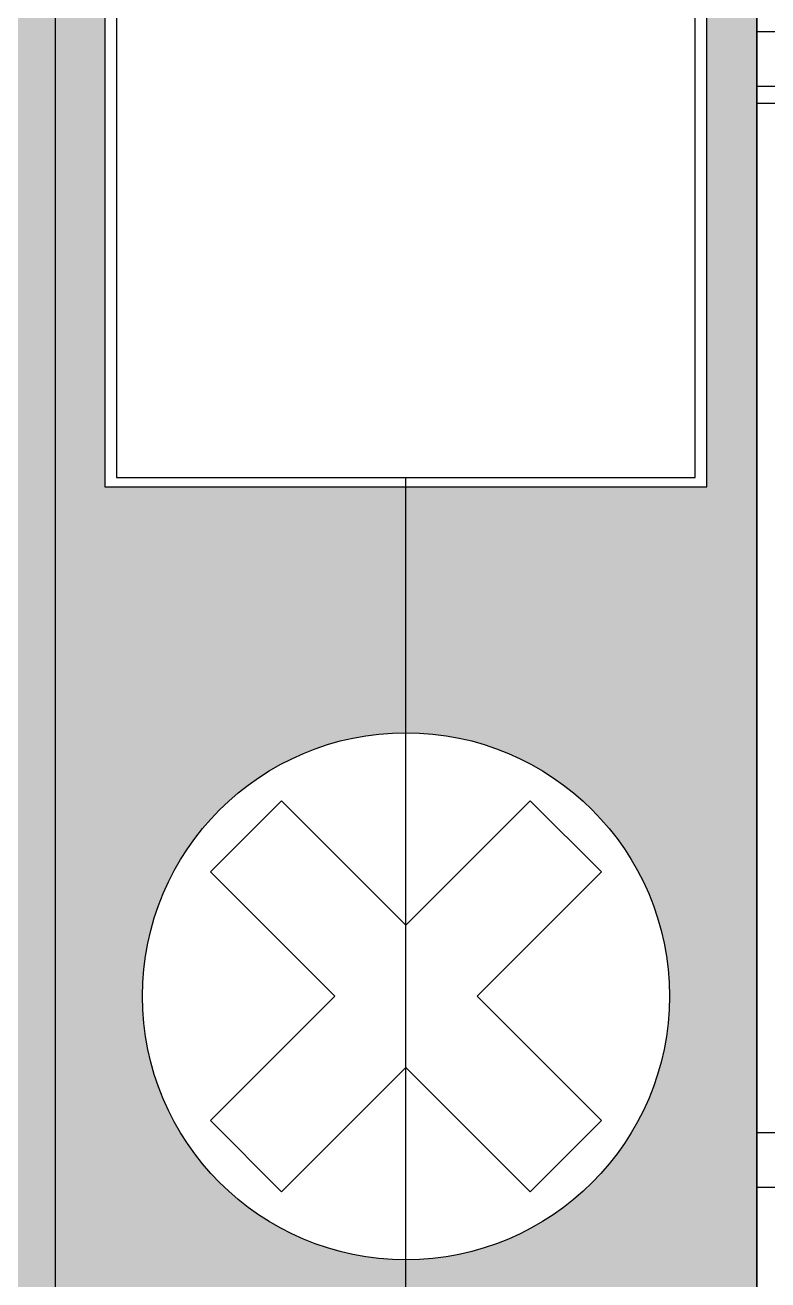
# Model space of a CAD drawing. Header units: millimetres. Extents: x 691 to 18605, y 670 to 10026.
# Drawn here: x 4102.2 to 4133.3, y 4917.6 to 4970.2 of the extents above; entities that cross this region are included whole.
import ezdxf

# ---------------------------------------------------------------- set-up
doc = ezdxf.new("R2010")
doc.units = ezdxf.units.MM

# ---------------------------------------------------------------- blocks, each defined once
blk = doc.blocks.new('BORNERA TIERRA')
at = {"true_color": 0x636466}
h = blk.add_hatch(color=251, dxfattribs=at)
h.dxf.hatch_style = 1
h.paths.add_polyline_path([(0, -30.69), (-4.29, -30.69), (-4.29, -22.11), (0, -22.11), (0, -18.606, -0.414214), (-3.756, -14.85, -0.414214), (0, -11.094), (0, -9.451), (-5, -9.451), (-5, -43.349), (0, -43.349), (0, -41.706, -0.414214), (-3.756, -37.95, -0.414214), (0, -34.194)])
h.paths.add_polyline_path([(0, -4.558), (-5, -4.558), (-5, -8.539), (0, -8.539)])
h.paths.add_polyline_path([(0, 0), (-5, 0), (-5, -3.3), (0, -3.3)])
h.paths.add_polyline_path([(0, -44.261), (-5, -44.261), (-5, -48.242), (0, -48.242)])
h.paths.add_polyline_path([(0, -49.5), (-5, -49.5), (-5, -52.8), (0, -52.8)])
h = blk.add_hatch(color=251, dxfattribs=at)
h.dxf.hatch_style = 1
h.paths.add_polyline_path([(5, 0), (0, 0), (0, -3.3), (5, -3.3)])
h.paths.add_polyline_path([(5, -4.558), (0, -4.558), (0, -8.539), (5, -8.539)])
h.paths.add_polyline_path([(5, -9.451), (0, -9.451), (0, -11.094, -0.414214), (3.756, -14.85, -0.414214), (0, -18.606), (0, -22.11), (4.29, -22.11), (4.29, -30.69), (0, -30.69), (0, -34.194, -0.414214), (3.756, -37.95, -0.414214), (0, -41.706), (0, -43.349), (5, -43.349)])
h.paths.add_polyline_path([(5, -44.261), (0, -44.261), (0, -48.242), (5, -48.242)])
h.paths.add_polyline_path([(5, -49.5), (0, -49.5), (0, -52.8), (5, -52.8)])
at = {"color": 250, "linetype": 'Continuous'}
for p, q in [((-5, 0), (-5, -52.8)), ((5, 0), (5, -52.8))]:
    blk.add_line(p, q, dxfattribs=at)
at = {"color": 3, "linetype": 'Continuous'}
for p, q in [((-4.29, -22.11), (-4.29, -30.69)), ((4.29, -30.69), (4.29, -22.11)), ((-4.29, -30.69), (4.29, -30.69))]:
    blk.add_line(p, q, dxfattribs=at)
at = {"color": 253, "linetype": 'Continuous'}
for p, q in [((-4.125, -22.242), (-4.125, -30.558)), ((4.125, -30.558), (4.125, -22.242)), ((-4.125, -30.558), (4.125, -30.558))]:
    blk.add_line(p, q, dxfattribs=at)
at = {"color": 250, "linetype": 'Continuous'}
blk.add_lwpolyline([(0, -52.8), (0, -30.558)], dxfattribs=at)
blk.add_lwpolyline([(0, -36.936), (-1.773, -35.163), (-2.787, -36.177), (-1.014, -37.95), (-2.787, -39.723), (-1.773, -40.737), (0, -38.964), (1.773, -40.737), (2.787, -39.723), (1.014, -37.95), (2.787, -36.177), (1.773, -35.163)], close=True)
at = {"color": 253, "linetype": 'Continuous'}
blk.add_circle((0, -37.95), 3.756, dxfattribs=at)
blk = doc.blocks.new('FRENO DE BORNERA')
at = {"color": 251, "linetype": 'Continuous', "true_color": 0x636466}
for p, q in [((-4, -20.3), (4, -20.3)), ((-4, -21.077), (4, -21.077)), ((-4, -21.322), (4, -21.322)), ((-4, -21.322), (4, -21.322))]:
    blk.add_line(p, q, dxfattribs=at)
at = {"color": 9, "linetype": 'Continuous', "true_color": 0xc7c8ca}
blk.add_line((-4, -36.771), (4, -36.771), dxfattribs=at)
blk.add_lwpolyline([(-4, 0), (4, 0), (4, -45), (-4, -45)], close=True, dxfattribs=at)
blk.add_lwpolyline([(4, -35.995), (-4, -35.995)], dxfattribs=at)

msp = doc.modelspace()

# ---------------------------------------------------------------- block references
at = {"color": 0, "xscale": 2.941853874870019, "yscale": 2.941853874870019, "zscale": 2.941853874870019}
for name, p in [('BORNERA TIERRA', (4088.75, 5041.152)), ('BORNERA TIERRA', (4118.169, 5041.152)), ('FRENO DE BORNERA', (4144.645, 5029.678))]:
    msp.add_blockref(name, p, dxfattribs=at)

doc.saveas('drawing.dxf')
